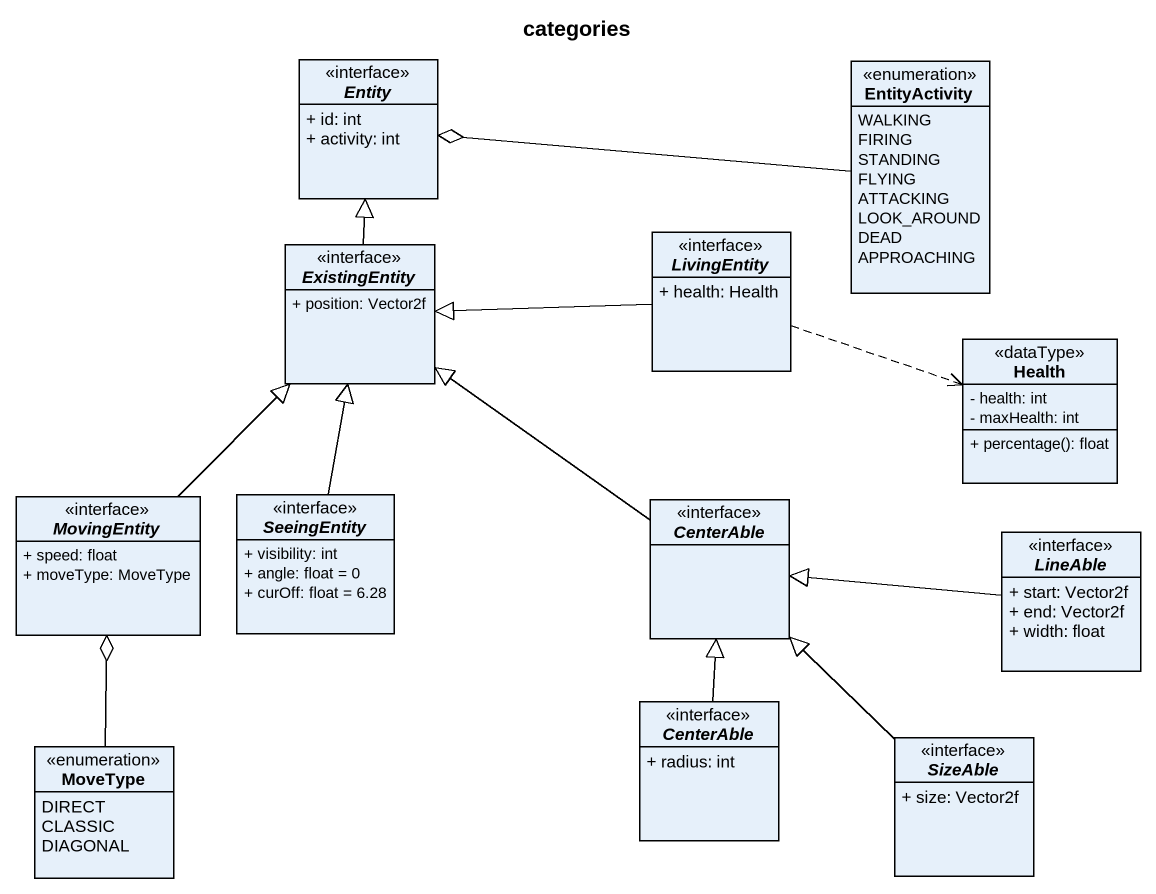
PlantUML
@startuml
title categories
hide circle
hide empty members
skinparam classAttributeIconSize 0
interface "Entity" as Entity_ {
  + id: int
  + activity: int
}
enum EntityActivity {
  WALKING
  FIRING
  STANDING
  FLYING
  ATTACKING
  LOOK_AROUND
  DEAD
  APPROACHING
}
interface ExistingEntity {
  + position: Vector2f
}
interface LivingEntity {
  + health: Health
}
class Health <<dataType>> {
  - health: int
  - maxHealth: int
  + percentage(): float
}
interface MovingEntity {
  + speed: float
  + moveType: MoveType
}
interface SeeingEntity {
  + visibility: int
  + angle: float = 0
  + curOff: float = 6.28
}
interface CenterAble
interface LineAble {
  + start: Vector2f
  + end: Vector2f
  + width: float
}
enum MoveType {
  DIRECT
  CLASSIC
  DIAGONAL
}
interface "CenterAble" as CenterAble_2 {
  + radius: int
}
interface SizeAble {
  + size: Vector2f
}
EntityActivity -left-o Entity_
ExistingEntity -up-|> Entity_
LivingEntity -left-|> ExistingEntity
LivingEntity .right.> Health
MovingEntity -up-|> ExistingEntity
SeeingEntity -up-|> ExistingEntity
CenterAble -up-|> ExistingEntity
LineAble -left-|> CenterAble
MoveType -up-o MovingEntity
CenterAble_2 -up-|> CenterAble
SizeAble -up-|> CenterAble
@enduml
